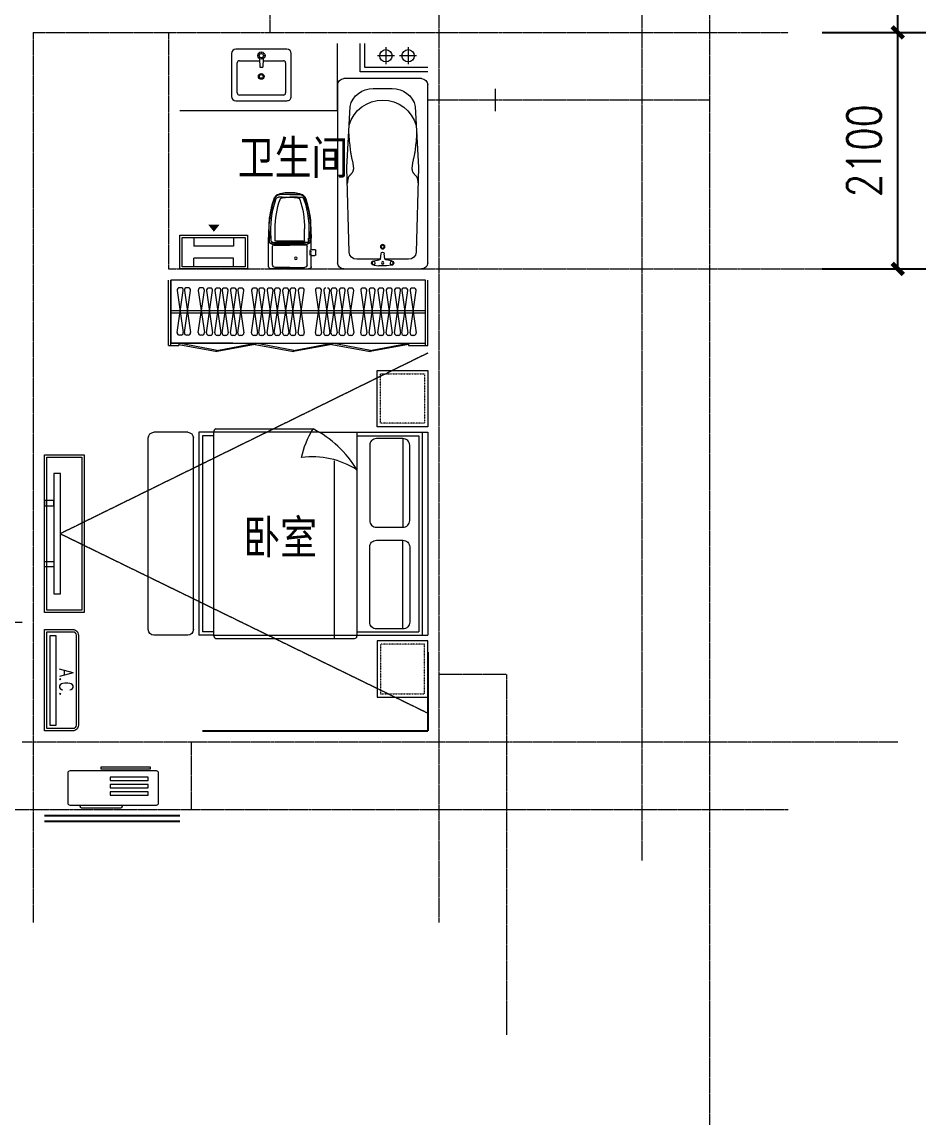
# Model space of a CAD drawing. Extents: x 5432254 to 5695744, y -448727 to -401527.
# Drawn here: x 5683023 to 5691045, y -438088 to -428300 of the extents above; entities that cross this region are included whole.
import ezdxf
from ezdxf.enums import TextEntityAlignment as Align

# ---------------------------------------------------------------- set-up
doc = ezdxf.new("R2010")
doc.units = 0
doc.header["$PDSIZE"] = 0.2
doc.linetypes.add('DASH', pattern=[0.35, 0.25, -0.1])
doc.linetypes.add('DOTE', pattern=[2.42, 2, -0.2, 0.02, -0.2])
doc.layers.get('0').update_dxf_attribs({"linetype": 'CONTINUOUS'})
doc.layers.get('Defpoints').update_dxf_attribs({"linetype": 'CONTINUOUS'})
for name, color, linetype, lineweight in [('DOTE', 251, 'DOTE', 0), ('PUB_HATCH', 8, 'CONTINUOUS', 9), ('SIGNT', 252, 'DOTE', 0), ('WALL', 255, 'CONTINUOUS', 20), ('家具', 33, 'CONTINUOUS', 9), ('移动家具', 41, 'CONTINUOUS', 20)]:
    doc.layers.add(name, color=color, linetype=linetype, lineweight=lineweight)
for name, color, linetype in [('fd', 4, 'CONTINUOUS'), ('PUB_DIM', 3, 'CONTINUOUS'), ('PUB_TEXT', 7, 'CONTINUOUS'), ('RAIL', 163, 'CONTINUOUS'), ('WINDOW', 4, 'CONTINUOUS')]:
    doc.layers.add(name, color=color, linetype=linetype)
doc.styles.add('DIM_FONT', font='SIMPLEX.shx', dxfattribs={"width": 0.8})
doc.styles.add('HZ', font='rs.shx', dxfattribs={"width": 0.8, "bigfont": 'hztxt.shx'})
doc.styles.add('黑体', font='SIMHEI.TTF', dxfattribs={"height": 10})
doc.dimstyles.new('DIMN', dxfattribs={"dimtxt": 300, "dimasz": 100, "dimexe": 250, "dimexo": 300, "dimgap": 150, "dimtad": 1, "dimdec": 0, "dimzin": 0, "dimdsep": 46, "dimtxsty": 'DIM_FONT', "dimblk": 'ARCHTICK', "dimcen": 0.09, "dimclrt": 7, "dimazin": 2, "dimtfac": 1, "dimtdec": 0, "dimtix": 1, "dimtmove": 2, "dimatfit": 3, "dimfxl": 0, "dimtolj": 1, "dimtzin": 0, "dimarcsym": 0})

# ---------------------------------------------------------------- blocks, each defined once
blk = doc.blocks.new('_ArchTick')
at = {"color": 0, "linetype": 'ByBlock', "const_width": 0.4}
blk.add_lwpolyline([(-0.5, -0.5), (0.5, 0.5)], dxfattribs=at)
blk = doc.blocks.new('*D64')
at = {"layer": 'Defpoints', "color": 0}
for p in [(5689823.4, -425090.9), (5690794.6, -425090.9), (5689823.4, -428390.9)]:
    blk.add_point(p, dxfattribs=at)
at = {"layer": 'PUB_DIM', "color": 0, "lineweight": -2}
for p, q in [((5690123.4, -425090.9), (5691044.6, -425090.9)), ((5690794.6, -428390.9), (5690794.6, -425090.9)), ((5690123.4, -428390.9), (5691044.6, -428390.9))]:
    blk.add_line(p, q, dxfattribs=at)
at = {"layer": 'PUB_DIM', "color": 0, "lineweight": -2, "xscale": 100, "yscale": 100, "zscale": 100}
for p, rotation in [((5690794.6, -425090.9), 90), ((5690794.6, -428390.9), 270)]:
    blk.add_blockref('_ArchTick', p, dxfattribs=dict(at, rotation=rotation))
at = {"layer": 'PUB_DIM', "color": 7, "insert": (5690494.6, -426740.9), "char_height": 300, "attachment_point": 5, "rotation": 90, "style": 'DIM_FONT'}
blk.add_mtext('\\A1;3300', dxfattribs=at)
blk = doc.blocks.new('*D65')
at = {"layer": 'Defpoints', "color": 0}
for p in [(5689823.4, -428390.9), (5690794.6, -428390.9), (5689823.4, -430490.9)]:
    blk.add_point(p, dxfattribs=at)
at = {"layer": 'PUB_DIM', "color": 0, "lineweight": -2}
for p, q in [((5690123.4, -428390.9), (5691044.6, -428390.9)), ((5690794.6, -430490.9), (5690794.6, -428390.9)), ((5690123.4, -430490.9), (5691044.6, -430490.9))]:
    blk.add_line(p, q, dxfattribs=at)
at = {"layer": 'PUB_DIM', "color": 0, "lineweight": -2, "xscale": 100, "yscale": 100, "zscale": 100}
for p, rotation in [((5690794.6, -428390.9), 90), ((5690794.6, -430490.9), 270)]:
    blk.add_blockref('_ArchTick', p, dxfattribs=dict(at, rotation=rotation))
at = {"layer": 'PUB_DIM', "color": 7, "insert": (5690494.6, -429440.9), "char_height": 300, "attachment_point": 5, "rotation": 90, "style": 'DIM_FONT'}
blk.add_mtext('\\A1;2100', dxfattribs=at)
blk = doc.blocks.new('A$C37A63D83')
at = {"layer": '家具', "color": 8}
for p, q in [((152.1, 636.3), (127.6, 636.3)), ((136.4, 659.7), (322.6, 659.7)), ((229.5, 659.7), (136.4, 659.7)), ((162, 636.3), (152.1, 636.3)), ((162, 636.3), (229.5, 636.3)), ((297, 636.3), (229.5, 636.3)), ((297, 636.3), (306.9, 636.3)), ((306.9, 636.3), (331.4, 636.3)), ((49.5, 230.4), (49.5, 316.4)), ((99, 250.2), (99, 355.5)), ((360, 250.2), (360, 355.5)), ((49.5, 230.4), (229.5, 230.4)), ((49.5, 230.4), (90.9, 211.5)), ((54, 279), (54, 280.3)), ((63, 274.5), (58.5, 274.5)), ((63, 252.9), (63, 274.5)), ((76.5, 36), (76.5, 198)), ((81, 234.9), (229.5, 234.9)), ((90.9, 211.5), (229.5, 211.5)), ((99, 220.5), (229.5, 220.5)), ((229.5, 246.6), (102.6, 246.6)), ((110.7, 246.6), (229.5, 246.6)), ((229.5, 246.6), (356.4, 246.6)), ((348.3, 246.6), (229.5, 246.6)), ((378, 234.9), (229.5, 234.9)), ((409.5, 230.4), (229.5, 230.4)), ((360, 220.5), (229.5, 220.5)), ((368.1, 211.5), (229.5, 211.5)), ((409.5, 230.4), (368.1, 211.5)), ((382.5, 36), (382.5, 198)), ((396, 252.9), (396, 274.5)), ((396, 274.5), (400.5, 274.5)), ((37.8, 171.9), (42.3, 171.9)), ((37.8, 117.9), (42.3, 117.9)), ((40.5, 153.1), (40.5, 161.7)), ((40.5, 137), (40.5, 146.5)), ((40.5, 121.2), (40.5, 129.7)), ((49.5, 125.1), (49.5, 164.7)), ((229.5, 13.5), (99, 13.5)), ((229.5, 13.5), (360, 13.5))]:
    blk.add_line(p, q, dxfattribs=at)
at = {"layer": '家具'}
for p, q in [((409.5, 230.4), (409.5, 316.4)), ((40.5, 170.1), (40.5, 274.5)), ((405, 279), (405, 280.3)), ((418.5, 22.5), (418.5, 274.5)), ((0, 125.1), (0, 164.7)), ((37.8, 171.9), (7.2, 171.9)), ((37.8, 117.9), (7.2, 117.9)), ((40.5, 22.5), (40.5, 122)), ((229.5, 0), (63, 0)), ((229.5, 0), (396, 0))]:
    blk.add_line(p, q, dxfattribs=at)
at = {"layer": '家具', "color": 8}
blk.add_circle((176.4, 94.5), 11.4, dxfattribs=at)
at = {"layer": '家具'}
for centre, radius, start, end in [((978.6, 321), 938.6, 160.46268, 171.82378), ((106.7, 630.4), 13.5, 147.26486, 160.46289), ((159.1, 596.7), 75.7, 123.74728, 147.26486), ((216.6, 423.2), 256.6, 87.12096, 112.8427), ((242.4, 423.2), 256.6, 67.1573, 92.87904), ((299.9, 596.7), 75.7, 32.73514, 56.25272), ((345.7, 630.4), 13.5, 21.34013, 45.04567), ((352.3, 630.4), 13.5, 19.53711, 32.73514), ((-519.6, 321), 938.7, 8.17733, 19.53711), ((7035.2, 15), 6999.5, 176.39994, 177.87525), ((-6576.2, 15), 6999.5, 2.12475, 3.60006), ((7.2, 164.7), 7.2, 90, 180), ((7.2, 125.1), 7.2, 180, 270), ((63, 22.5), 22.5, 180, 270), ((396, 22.5), 22.5, 270, 0)]:
    blk.add_arc(centre, radius, start, end, dxfattribs=at)
at = {"layer": '家具', "color": 8}
for centre, radius, start, end in [((823.8, 352.9), 776.2, 158.65987, 172.47632), ((941.9, 340.4), 881.4, 161.70587, 184.28974), ((933.3, 352.9), 834.3, 161.50274, 179.81806), ((113.3, 630.4), 13.5, 134.95433, 158.65987), ((347, 396.4), 344.2, 131.92233, 134.95433), ((129.6, 611.1), 25.3, 94.61237, 166.25294), ((138, 625.7), 34, 87.42069, 128.06865), ((159.2, 611.8), 18, 109.18125, 161.50274), ((214.4, 386.4), 250, 86.59247, 104.15157), ((244.6, 386.4), 250, 75.84843, 93.40753), ((299.8, 611.8), 18, 18.49726, 70.81875), ((-474.3, 352.9), 834.3, 0.18194, 18.49726), ((321, 625.7), 34, 51.93135, 92.57931), ((329.4, 611.1), 25.3, 13.74706, 85.38763), ((112, 396.4), 344.2, 45.04567, 48.07767), ((-482.9, 340.4), 881.4, 355.71026, 18.29413), ((-364.8, 352.9), 776.2, 7.52368, 21.34013), ((545.5, 366.9), 499.1, 169.88512, 189.98228), ((-86.5, 366.9), 499.1, 350.01772, 10.11488), ((58.5, 279), 4.5, 180, 270), ((81, 252.9), 18, 180, 270), ((99, 198), 22.5, 90, 180), ((102.6, 250.2), 3.6, 180, 270), ((356.4, 250.2), 3.6, 270, 0), ((360, 198), 22.5, 0, 90), ((378, 252.9), 18, 270, 0), ((400.5, 279), 4.5, 270, 0), ((42.3, 164.7), 7.2, 0, 90), ((42.3, 125.1), 7.2, 270, 0), ((99, 36), 22.5, 180, 270), ((360, 36), 22.5, 270, 0)]:
    blk.add_arc(centre, radius, start, end, dxfattribs=at)
blk = doc.blocks.new('A$C4EB5717C')
at = {"layer": '家具', "color": 8}
for p, q in [((520.3, 110), (520.3, 120)), ((883.1, 100), (530.3, 100)), ((893.1, 120), (893.1, 110))]:
    blk.add_line(p, q, dxfattribs=at)
at = {"layer": '家具'}
blk.add_lwpolyline([(220, 120), (980, 120, 0.414214), (1000, 140), (1000, 410, 0.414214), (980, 430), (220, 430, 0.414214), (200, 410), (200, 140, 0.414214)], format="xyb", close=True, dxfattribs=at)
at = {"layer": '家具', "color": 8}
for points in [[(269.2, 459.1), (709, 459.1), (709, 444), (269.2, 444)], [(290.4, 371.5), (625.9, 371.5), (625.9, 342.6), (290.4, 342.6)], [(290.4, 305.7), (625.9, 305.7), (625.9, 276.8), (290.4, 276.8)], [(290.4, 239.9), (625.9, 239.9), (625.9, 211), (290.4, 211)]]:
    blk.add_lwpolyline(points, close=True, dxfattribs=at)
for centre, start, end in [((530.3, 110), 180, 270), ((883.1, 110), 270, 0)]:
    blk.add_arc(centre, 10, start, end, dxfattribs=at)
blk = doc.blocks.new('$plan$00000489')
for p, q in [((-1470, 360), (-50, 360)), ((-1520, -310), (-1520, 310)), ((0, 310), (0, -310)), ((-80.8, 18.5), (-121.9, 12.5)), ((-64.3, 71.3), (-72.4, 26.6)), ((-29.2, 71.3), (-25.1, 29.7)), ((-80.8, -18.5), (-121.9, -12.5)), ((-64.3, -71.3), (-72.4, -26.6)), ((-29.2, -71.3), (-25.1, -29.7)), ((-50, -360), (-1470, -360))]:
    blk.add_line(p, q)
blk.add_lwpolyline([(-76.8, 81.3), (-76.8, 206.7, 0.398606), (-133.6, 266.6), (-809.9, 285), (-1298.7, 260.5, 0.354414), (-1441.4, 75.7), (-1441.4, -75.7, 0.354414), (-1298.7, -260.5), (-809.9, -285), (-133.6, -266.6, 0.398606), (-76.8, -206.7), (-76.8, -20)], format="xyb")
at = {"lineweight": 13}
for points in [[(-1090.4, 272.8), (-1073.6, 271.3), (-1056.5, 269.7), (-1039.1, 268), (-1022, 266.4), (-1005.3, 264.7), (-989.3, 263.1), (-974.5, 261.5), (-961, 260), (-949, 258.6), (-938.5, 257.3), (-929.4, 256), (-921.3, 254.7), (-914.1, 253.5), (-907.7, 252.3), (-901.8, 251.1), (-896.3, 249.9), (-891, 248.7), (-885.8, 247.5), (-880.7, 246.2), (-875.7, 245), (-870.6, 243.8), (-865.5, 242.6), (-860.3, 241.4), (-854.9, 240.3), (-849.3, 239.2), (-843.7, 238.1), (-837.9, 237.1), (-832.1, 236.3), (-826.5, 235.5), (-820.9, 234.9), (-815.6, 234.4), (-810.5, 234), (-805.8, 233.9), (-801.3, 233.9), (-797.2, 234.1), (-793.3, 234.6), (-789.6, 235.2), (-786, 235.9), (-782.7, 236.9), (-779.4, 238.1), (-776.2, 239.5), (-773.1, 241.1), (-770.1, 242.8), (-767.2, 244.6), (-764.4, 246.6), (-761.7, 248.6), (-759.1, 250.8), (-756.7, 252.9), (-754.3, 255.1), (-752.1, 257.3), (-749.9, 259.4), (-747.8, 261.5), (-745.7, 263.5), (-743.6, 265.5), (-741.6, 267.3), (-739.5, 269), (-737.4, 270.5), (-735.1, 271.9), (-732.7, 273.2), (-729.9, 274.3), (-726.8, 275.4), (-723.2, 276.4), (-719.1, 277.4), (-714.3, 278.3), (-708.9, 279.2), (-702.9, 280.1), (-696.5, 281), (-689.9, 281.9), (-683.2, 282.7)], [(-1090.4, -272.8), (-1073.6, -271.3), (-1056.5, -269.7), (-1039.1, -268), (-1022, -266.4), (-1005.3, -264.7), (-989.3, -263.1), (-974.5, -261.5), (-961, -260), (-949, -258.6), (-938.5, -257.3), (-929.4, -256), (-921.3, -254.7), (-914.1, -253.5), (-907.7, -252.3), (-901.8, -251.1), (-896.3, -249.9), (-891, -248.7), (-885.8, -247.5), (-880.7, -246.2), (-875.7, -245), (-870.6, -243.8), (-865.5, -242.6), (-860.3, -241.4), (-854.9, -240.3), (-849.3, -239.2), (-843.7, -238.1), (-837.9, -237.1), (-832.1, -236.3), (-826.5, -235.5), (-820.9, -234.9), (-815.6, -234.4), (-810.5, -234), (-805.8, -233.9), (-801.3, -233.9), (-797.2, -234.1), (-793.3, -234.6), (-789.6, -235.2), (-786, -235.9), (-782.7, -236.9), (-779.4, -238.1), (-776.2, -239.5), (-773.1, -241.1), (-770.1, -242.8), (-767.2, -244.6), (-764.4, -246.6), (-761.7, -248.6), (-759.1, -250.8), (-756.7, -252.9), (-754.3, -255.1), (-752.1, -257.3), (-749.9, -259.4), (-747.8, -261.5), (-745.7, -263.5), (-743.6, -265.5), (-741.6, -267.3), (-739.5, -269), (-737.4, -270.5), (-735.1, -271.9), (-732.7, -273.2), (-729.9, -274.3), (-726.8, -275.4), (-723.2, -276.4), (-719.1, -277.4), (-714.3, -278.3), (-708.9, -279.2), (-702.9, -280.1), (-696.5, -281), (-689.9, -281.9), (-685.5, -282.4)]]:
    blk.add_lwpolyline(points, dxfattribs=at)
blk.add_lwpolyline([(-76.8, 20), (-76.8, 81.3)])
for centre, radius in [((-177.7, 0), 17.6), ((-46.8, 71.3), 12.6), ((-46.8, -71.3), 12.6)]:
    blk.add_circle(centre, radius, dxfattribs=at)
for centre, radius in [((-177.7, 0), 11.6), ((-48.3, 0), 9.88)]:
    blk.add_circle(centre, radius)
for centre, radius, start, end in [((-1470, 310), 50, 90, 180), ((-50, 310), 50, 0, 90), ((-46.8, 71.3), 17.6, 360, 180), ((-121.9, 0), 12.5, 90, 270), ((-82.2, 28.3), 10, 278.24716, 349.78585), ((-323.6, 0), 300, 354.32287, 5.67713), ((-82.2, -28.3), 10, 10.21415, 81.75284), ((-46.8, -71.3), 17.6, 180, 0), ((-1470, -310), 50, 180, 270), ((-50, -310), 50, 270, 0)]:
    blk.add_arc(centre, radius, start, end)
blk.add_arc((-1073.2, 0.3), 276.3, 105.63845, 254.96294, dxfattribs=at)
blk = doc.blocks.new('dfdsf')
at = {"layer": '家具'}
for p, q in [((-5626.5, -27307.3), (-6080.7, -27307.3)), ((-6118.8, -27345.4), (-6118.8, -27726.4)), ((-5588.4, -27726.4), (-5588.4, -27345.4)), ((-6080.7, -27764.5), (-5626.5, -27764.5))]:
    blk.add_line(p, q, dxfattribs=at)
at = {"layer": '家具', "color": 8}
for p, q in [((-5872.4, -27364), (-5885.9, -27364)), ((-5866.9, -27350.6), (-5876.4, -27341.1)), ((-5866.7, -27377.4), (-5876.1, -27387.1)), ((-5870.1, -27391.7), (-5866.3, -27465.6)), ((-5853.6, -27345.2), (-5853.6, -27331.7)), ((-5853.6, -27382.8), (-5853.6, -27396.2)), ((-5837.1, -27391.7), (-5840.9, -27465.6)), ((-5831.1, -27340.8), (-5840.5, -27350.5)), ((-5830.8, -27386.8), (-5840.3, -27377.3)), ((-5834.8, -27364), (-5821.3, -27364)), ((-6068, -27694.7), (-6068, -27428)), ((-6049, -27408.9), (-5869.2, -27408.9)), ((-5866.3, -27465.6), (-5840.9, -27465.6)), ((-5838, -27408.9), (-5658.2, -27408.9)), ((-5639.2, -27428), (-5639.2, -27694.7)), ((-5658.2, -27713.7), (-6049, -27713.7))]:
    blk.add_line(p, q, dxfattribs=at)
for centre, radius in [((-5853.6, -27364), 32.3), ((-5853.6, -27364), 18.8), ((-5854.6, -27548.6), 25.4), ((-5854.6, -27548.6), 16)]:
    blk.add_circle(centre, radius, dxfattribs=at)
at = {"layer": '家具'}
for centre, start, end in [((-6080.7, -27345.4), 90, 180), ((-5626.5, -27345.4), 0, 90), ((-6080.7, -27726.4), 180, 270), ((-5626.5, -27726.4), 270, 0)]:
    blk.add_arc(centre, 38.1, start, end, dxfattribs=at)
at = {"layer": '家具', "color": 8}
for centre, start, end in [((-6049, -27428), 90, 180), ((-5658.2, -27428), 0, 90), ((-6049, -27694.7), 180, 270), ((-5658.2, -27694.7), 270, 0)]:
    blk.add_arc(centre, 19.1, start, end, dxfattribs=at)
blk = doc.blocks.new('A$C0032228E')
at = {"layer": 'fd'}
blk.add_lwpolyline([(302.1, 0, 100, 0, 0), (302.1, 62, 0, 0, 0)], format="xyseb", dxfattribs=at)
at = {"layer": '家具'}
for p, q in [((123.3, 372.3), (123.3, 295.3)), ((476.7, 295.3), (123.3, 295.3)), ((476.7, 372.3), (476.7, 295.3)), ((476.7, 189.3), (123.3, 189.3)), ((123.3, 112.3), (123.3, 189.3)), ((476.7, 112.3), (476.7, 189.3))]:
    blk.add_line(p, q, dxfattribs=at)
for points in [[(600, 392.3), (0, 392.3), (0, 92.3), (600, 92.3)], [(580, 372.3), (20, 372.3), (20, 112.3), (580, 112.3)]]:
    blk.add_lwpolyline(points, close=True, dxfattribs=at)
blk = doc.blocks.new('A$C50400A6F')
at = {"layer": '家具'}
blk.add_hatch(color=256, dxfattribs=at).paths.add_polyline_path([(814.6, 14.6), (814.6, 85.4), (850, 50)])
for p, q in [((0, 50), (75, 50)), ((100, 25), (100, 25)), ((150, 25), (150, 75)), ((200, 25), (200, 75)), ((250, 25), (250, 75)), ((300, 25), (300, 75)), ((350, 25), (350, 75)), ((400, 25), (400, 75)), ((450, 25), (450, 75)), ((500, 25), (500, 75)), ((550, 25), (550, 75)), ((600, 25), (600, 75)), ((650, 25), (650, 75)), ((700, 75), (700, 75)), ((725, 50), (814.6, 50)), ((850, 50), (814.6, 85.4)), ((814.6, 14.6), (814.6, 85.4)), ((850, 50), (814.6, 14.6))]:
    blk.add_line(p, q, dxfattribs=at)
for centre, start, end in [((175, 75), 0, 180), ((275, 75), 0, 180), ((375, 75), 0, 180), ((475, 75), 0, 180), ((575, 75), 0, 180), ((675, 75), 0, 180), ((75, 25), 0, 90), ((125, 25), 180, 0), ((225, 25), 180, 0), ((325, 25), 180, 0), ((425, 25), 180, 0), ((525, 25), 180, 0), ((625, 25), 180, 0), ((725, 75), 180, 270)]:
    blk.add_arc(centre, 25, start, end, dxfattribs=at)
blk = doc.blocks.new('A$C18784298')
at = {"layer": '移动家具', "color": 251, "ltscale": 40}
for points in [[(0, 1066.3), (58.1, 1066.3), (58.1, 0), (0, 0)], [(58.1, 827.5), (140, 827.5), (140, 779.6), (58.1, 779.6)], [(58.1, 238.8), (140, 238.8), (140, 286.7), (58.1, 286.7)]]:
    blk.add_lwpolyline(points, close=True, dxfattribs=at)
blk = doc.blocks.new('ytjhgkj')
at = {"layer": '移动家具', "ltscale": 0.5}
blk.add_lwpolyline([(34949.4, 26115.8), (34599.4, 26115.8), (34599.4, 27515.8), (34949.4, 27515.8)], close=True, dxfattribs=at)
at = {"layer": '移动家具', "color": 251, "ltscale": 40}
blk.add_lwpolyline([(34929.4, 26135.8), (34619.4, 26135.8), (34619.4, 27495.8), (34929.4, 27495.8)], close=True, dxfattribs=at)
at = {"layer": '移动家具', "color": 251, "xscale": -1}
blk.add_blockref('A$C18784298', (34739.4, 26282.6), dxfattribs=at)
blk = doc.blocks.new('A$C2D724C6D')
at = {"layer": '移动家具', "ltscale": 0.5}
blk.add_lwpolyline([(50, 300), (850, 300, -0.414214), (900, 250), (900, 0), (0, 0), (0, 250, -0.414214)], format="xyb", close=True, dxfattribs=at)
at = {"layer": '移动家具', "color": 251, "ltscale": 40}
blk.add_lwpolyline([(50, 280), (850, 280, -0.414214), (880, 250), (880, 20), (20, 20), (20, 250, -0.414214)], format="xyb", close=True, dxfattribs=at)
blk.add_lwpolyline([(52.9, 49.9), (52.9, 99.9), (852.9, 99.9), (852.9, 49.9)], close=True, dxfattribs=at)
at = {"layer": '移动家具', "color": 251, "ltscale": 40, "style": 'HZ', "width": 0.8}
blk.add_text('A.C.', height=120, rotation=0.00001, dxfattribs=at).set_placement((347.6, 132.7))
blk = doc.blocks.new('bed4')
at = {"layer": '移动家具'}
for p, q in [((1200566.4, -498997.4), (1200566.4, -498035.1)), ((1200566.4, -498035.1), (1202366.4, -498035.1)), ((1202366.4, -498664.2), (1202366.4, -498035.1)), ((1200566.4, -498085.1), (1202366.4, -498085.1)), ((1200596.4, -498115.1), (1202336.4, -498115.1)), ((1200596.4, -498664.2), (1200596.4, -498115.1)), ((1202336.4, -498664.2), (1202336.4, -498115.1)), ((1200621.8, -498255), (1201408.6, -498255)), ((1202310.9, -498255), (1201524.2, -498255)), ((1200566.4, -498664.2), (1202376.4, -498664.2)), ((1202396.4, -499915.1), (1202396.4, -498684.2)), ((1200819, -498864.6), (1202396.4, -498864.6)), ((1200536.4, -499915.1), (1200536.4, -499052.2)), ((1200566.4, -499935.1), (1202366.4, -499935.1)), ((1200566.4, -499935.1), (1200566.4, -500065.1)), ((1200596.4, -499935.1), (1200596.4, -500035.1)), ((1202336.4, -499935.1), (1202336.4, -500035.1)), ((1202366.4, -499935.1), (1202366.4, -500065.1)), ((1200566.4, -500065.1), (1202366.4, -500065.1)), ((1200596.4, -500035.1), (1202336.4, -500035.1))]:
    blk.add_line(p, q, dxfattribs=at)
at = {"layer": '移动家具', "linetype": 'DASH'}
for p, q in [((1202366.4, -499935.1), (1202366.4, -498664.2)), ((1200566.4, -498997.4), (1200566.4, -499935.1))]:
    blk.add_line(p, q, dxfattribs=at)
at = {"layer": '移动家具'}
for points in [[(1200016.4, -498485.1), (1200016.4, -498035.1), (1200516.4, -498035.1), (1200516.4, -498485.1), (1200016.4, -498485.1), (1200016.4, -498405.1)], [(1202916.4, -498485.1), (1202916.4, -498035.1), (1202416.4, -498035.1), (1202416.4, -498485.1), (1202916.4, -498485.1), (1202916.4, -498405.1)]]:
    blk.add_lwpolyline(points, dxfattribs=at)
at = {"layer": '移动家具', "color": 251, "linetype": 'DASH', "ltscale": 0.2}
for points in [[(1200046.4, -498455.1), (1200046.4, -498065.1), (1200486.4, -498065.1), (1200486.4, -498455.1)], [(1202886.4, -498455.1), (1202886.4, -498065.1), (1202446.4, -498065.1), (1202446.4, -498455.1)]]:
    blk.add_lwpolyline(points, close=True, dxfattribs=at)
at = {"layer": '移动家具'}
for points in [[(1200621.8, -498255), (1200621.8, -498490.4, 0.414214), (1200681.8, -498550.4), (1201348.6, -498550.4, 0.414214), (1201408.6, -498490.4), (1201408.6, -498255, 0.414214), (1201348.6, -498195), (1200681.8, -498195, 0.414214)], [(1202310.9, -498255), (1202310.9, -498490.4, -0.414214), (1202250.9, -498550.4), (1201584.2, -498550.4, -0.414214), (1201524.2, -498490.4), (1201524.2, -498255, -0.414214), (1201584.2, -498195), (1202250.9, -498195, -0.414214)]]:
    blk.add_lwpolyline(points, format="xyb", close=True, dxfattribs=at)
blk.add_lwpolyline([(1200899, -498664.2, 0.180302), (1200791, -499155.9, -0.088637), (1200536.5, -499052.2, 28871.271551)], format="xyb", dxfattribs=at)
for centre, radius, start, end in [((1201379.6, -499476.6), 944, 120.60747, 153.27731), ((1202376.4, -498684.2), 20, 0, 90), ((1200565.2, -499904.4), 30.7, 200.35664, 272.31522), ((1202367.6, -499904.4), 30.7, 267.68839, 339.69174)]:
    blk.add_arc(centre, radius, start, end, dxfattribs=at)
blk = doc.blocks.new('das d')
at = {"layer": '移动家具'}
for p, q in [((1304015.6, -552080.3), (1304315.6, -552080.3)), ((1303965.6, -553830.3), (1303965.6, -552130.3)), ((1304365.6, -553830.3), (1304365.6, -552130.3)), ((1304015.6, -553880.3), (1304315.6, -553880.3))]:
    blk.add_line(p, q, dxfattribs=at)
for centre, start, end in [((1304015.6, -552130.3), 90, 180), ((1304315.6, -552130.3), 0, 90), ((1304015.6, -553830.3), 180, 270), ((1304315.6, -553830.3), 270, 0)]:
    blk.add_arc(centre, 50, start, end, dxfattribs=at)

msp = doc.modelspace()

# ---------------------------------------------------------------- linework, layer by layer
at = {"layer": 'DOTE'}
for p, q in [((5688523.4, -415245.8), (5688523.4, -435740.9)), ((5686723.4, -415595.8), (5686723.4, -436290.9)), ((5685223.4, -425090.9), (5685223.4, -428390.9)), ((5689123.4, -426590.9), (5689123.4, -438088.5)), ((5683123.4, -428390.9), (5683123.4, -436290.9)), ((5683123.4, -428390.9), (5689823.4, -428390.9)), ((5684323.4, -428390.9), (5684323.4, -430490.9)), ((5686623.4, -428990.9), (5689123.4, -428990.9)), ((5684323.4, -430490.9), (5690794.6, -430490.9)), ((5687323.4, -434090.9), (5686723.4, -434090.9)), ((5687323.4, -434090.9), (5687323.4, -437288.5)), ((5690794.6, -434690.9), (5683023.4, -434690.9)), ((5684523.4, -434690.9), (5684523.4, -435290.9)), ((5689823.4, -435290.9), (5646423.4, -435290.9))]:
    msp.add_line(p, q, dxfattribs=at)
at = {"layer": 'PUB_HATCH'}
for p, q in [((5684400, -430680.8), (5684453.9, -431055.5)), ((5684400, -431055.5), (5684453.9, -430680.8)), ((5684434.1, -430658.1), (5684419.8, -430658.1)), ((5684464.4, -430680.8), (5684518.3, -431055.5)), ((5684464.4, -431055.5), (5684518.3, -430680.8)), ((5684498.5, -430658.1), (5684484.2, -430658.1)), ((5684587.4, -430680.9), (5684641.3, -431055.6)), ((5684587.4, -431055.6), (5684641.3, -430680.9)), ((5684621.5, -430658.2), (5684607.2, -430658.2)), ((5684660.8, -430683.5), (5684714.8, -431058.2)), ((5684660.8, -431058.2), (5684714.8, -430683.5)), ((5684694.9, -430660.9), (5684680.6, -430660.9)), ((5684734.4, -430683.5), (5684788.3, -431058.2)), ((5684734.4, -431058.2), (5684788.3, -430683.5)), ((5684768.5, -430660.9), (5684754.2, -430660.9)), ((5684798.8, -430683.5), (5684852.7, -431058.2)), ((5684798.8, -431058.2), (5684852.7, -430683.5)), ((5684832.9, -430660.9), (5684818.6, -430660.9)), ((5684872.4, -430683.5), (5684926.3, -431058.2)), ((5684872.4, -431058.2), (5684926.3, -430683.5)), ((5684906.5, -430660.9), (5684892.2, -430660.9)), ((5684936.8, -430683.5), (5684990.7, -431058.2)), ((5684936.8, -431058.2), (5684990.7, -430683.5)), ((5684970.9, -430660.9), (5684956.6, -430660.9)), ((5685059.8, -430683.5), (5685113.7, -431058.2)), ((5685059.8, -431058.2), (5685113.7, -430683.5)), ((5685093.9, -430660.9), (5685079.6, -430660.9)), ((5685124.2, -430683.5), (5685178.1, -431058.2)), ((5685124.2, -431058.2), (5685178.1, -430683.5)), ((5685158.3, -430660.9), (5685144, -430660.9)), ((5685197.7, -430683.5), (5685251.7, -431058.2)), ((5685197.7, -431058.2), (5685251.7, -430683.5)), ((5685231.9, -430660.9), (5685217.6, -430660.9)), ((5685262.1, -430683.5), (5685316.1, -431058.2)), ((5685262.1, -431058.2), (5685316.1, -430683.5)), ((5685296.3, -430660.9), (5685282, -430660.9)), ((5685335.7, -430683.5), (5685389.7, -431058.2)), ((5685335.7, -431058.2), (5685389.7, -430683.5)), ((5685369.9, -430660.9), (5685355.6, -430660.9)), ((5685400.1, -430683.5), (5685454.1, -431058.2)), ((5685400.1, -431058.2), (5685454.1, -430683.5)), ((5685434.3, -430660.9), (5685419.9, -430660.9)), ((5685473.7, -430683.5), (5685527.7, -431058.2)), ((5685473.7, -431058.2), (5685527.7, -430683.5)), ((5685507.9, -430660.9), (5685493.5, -430660.9)), ((5685626.6, -430683.5), (5685680.5, -431058.2)), ((5685626.6, -431058.2), (5685680.5, -430683.5)), ((5685660.7, -430660.9), (5685646.4, -430660.9)), ((5685700.2, -430683.5), (5685754.1, -431058.2)), ((5685700.2, -431058.2), (5685754.1, -430683.5)), ((5685764.6, -430683.5), (5685818.5, -431058.2)), ((5685764.6, -431058.2), (5685818.5, -430683.5)), ((5685798.7, -430660.9), (5685784.4, -430660.9)), ((5685838.1, -430683.5), (5685892.1, -431058.2)), ((5685838.1, -431058.2), (5685892.1, -430683.5)), ((5685872.3, -430660.9), (5685858, -430660.9)), ((5685912.5, -430683.5), (5685966.5, -431058.2)), ((5685912.5, -431058.2), (5685966.5, -430683.5)), ((5685946.6, -430660.9), (5685932.3, -430660.9)), ((5686029.3, -430683.5), (5686083.3, -431058.2)), ((5686029.3, -431058.2), (5686083.3, -430683.5)), ((5686063.5, -430660.9), (5686049.1, -430660.9)), ((5686102.9, -430683.5), (5686156.9, -431058.2)), ((5686102.9, -431058.2), (5686156.9, -430683.5)), ((5686137, -430660.9), (5686122.7, -430660.9)), ((5686180.8, -430683.5), (5686234.8, -431058.2)), ((5686180.8, -431058.2), (5686234.8, -430683.5)), ((5686214.9, -430660.9), (5686200.6, -430660.9)), ((5686254.4, -430683.5), (5686308.3, -431058.2)), ((5686254.4, -431058.2), (5686308.3, -430683.5)), ((5686288.5, -430660.9), (5686274.2, -430660.9)), ((5686328.7, -430683.5), (5686382.7, -431058.2)), ((5686328.7, -431058.2), (5686382.7, -430683.5)), ((5686362.9, -430660.9), (5686348.6, -430660.9)), ((5686393.1, -430683.5), (5686447.1, -431058.2)), ((5686393.1, -431058.2), (5686447.1, -430683.5)), ((5686427.3, -430660.9), (5686413, -430660.9)), ((5686466.7, -430683.5), (5686520.7, -431058.2)), ((5686466.7, -431058.2), (5686520.7, -430683.5)), ((5686500.9, -430660.9), (5686486.5, -430660.9)), ((5684343.4, -430860.9), (5686603.4, -430860.9)), ((5684343.4, -430880.9), (5686603.4, -430880.9)), ((5684434.1, -431078.1), (5684419.8, -431078.1)), ((5684498.5, -431078.1), (5684484.2, -431078.1)), ((5684621.5, -431078.2), (5684607.2, -431078.2)), ((5684694.9, -431080.9), (5684680.6, -431080.9)), ((5684768.5, -431080.9), (5684754.2, -431080.9)), ((5684832.9, -431080.9), (5684818.6, -431080.9)), ((5684906.5, -431080.9), (5684892.2, -431080.9)), ((5684970.9, -431080.9), (5684956.6, -431080.9)), ((5685093.9, -431080.9), (5685079.6, -431080.9)), ((5685158.3, -431080.9), (5685144, -431080.9)), ((5685231.9, -431080.9), (5685217.6, -431080.9)), ((5685296.3, -431080.9), (5685282, -431080.9)), ((5685369.9, -431080.9), (5685355.6, -431080.9)), ((5685434.3, -431080.9), (5685419.9, -431080.9)), ((5685507.9, -431080.9), (5685493.5, -431080.9)), ((5685660.7, -431080.9), (5685646.4, -431080.9)), ((5685734.3, -431080.9), (5685720, -431080.9)), ((5685798.7, -431080.9), (5685784.4, -431080.9)), ((5685872.3, -431080.9), (5685858, -431080.9)), ((5685946.6, -431080.9), (5685932.3, -431080.9)), ((5686063.5, -431080.9), (5686049.1, -431080.9)), ((5686137, -431080.9), (5686122.7, -431080.9)), ((5686214.9, -431080.9), (5686200.6, -431080.9)), ((5686288.5, -431080.9), (5686274.2, -431080.9)), ((5686362.9, -431080.9), (5686348.6, -431080.9)), ((5686427.3, -431080.9), (5686413, -431080.9)), ((5686500.9, -431080.9), (5686486.5, -431080.9))]:
    msp.add_line(p, q, dxfattribs=at)
for centre, start, end in [((5684419.8, -430678.1), 90, 187.59464), ((5684434.1, -430678.1), 352.40536, 90), ((5684484.2, -430678.1), 90, 187.59464), ((5684498.5, -430678.1), 352.40536, 90), ((5684607.2, -430678.2), 90, 187.59464), ((5684621.5, -430678.2), 352.40536, 90), ((5684680.6, -430680.9), 90, 187.59464), ((5684694.9, -430680.9), 352.40536, 90), ((5684754.2, -430680.9), 90, 187.59464), ((5684768.5, -430680.9), 352.40536, 90), ((5684818.6, -430680.9), 90, 187.59464), ((5684832.9, -430680.9), 352.40536, 90), ((5684892.2, -430680.9), 90, 187.59464), ((5684906.5, -430680.9), 352.40536, 90), ((5684956.6, -430680.9), 90, 187.59464), ((5684970.9, -430680.9), 352.40536, 90), ((5685079.6, -430680.9), 90, 187.59464), ((5685093.9, -430680.9), 352.40536, 90), ((5685144, -430680.9), 90, 187.59464), ((5685158.3, -430680.9), 352.40536, 90), ((5685217.6, -430680.9), 90, 187.59464), ((5685231.9, -430680.9), 352.40536, 90), ((5685282, -430680.9), 90, 187.59464), ((5685296.3, -430680.9), 352.40536, 90), ((5685355.6, -430680.9), 90, 187.59464), ((5685369.9, -430680.9), 352.40536, 90), ((5685419.9, -430680.9), 90, 187.59464), ((5685434.3, -430680.9), 352.40536, 90), ((5685493.5, -430680.9), 90, 187.59464), ((5685507.9, -430680.9), 352.40536, 90), ((5685646.4, -430680.9), 90, 187.59464), ((5685660.7, -430680.9), 352.40536, 90), ((5685720, -430680.9), 90, 187.59464), ((5685734.3, -430680.9), 352.40536, 90), ((5685784.4, -430680.9), 90, 187.59464), ((5685798.7, -430680.9), 352.40536, 90), ((5685858, -430680.9), 90, 187.59464), ((5685872.3, -430680.9), 352.40536, 90), ((5685932.3, -430680.9), 90, 187.59464), ((5685946.6, -430680.9), 352.40536, 90), ((5686049.1, -430680.9), 90, 187.59464), ((5686063.5, -430680.9), 352.40536, 90), ((5686122.7, -430680.9), 90, 187.59464), ((5686137, -430680.9), 352.40536, 90), ((5686200.6, -430680.9), 90, 187.59464), ((5686214.9, -430680.9), 352.40536, 90), ((5686274.2, -430680.9), 90, 187.59464), ((5686288.5, -430680.9), 352.40536, 90), ((5686348.6, -430680.9), 90, 187.59464), ((5686362.9, -430680.9), 352.40536, 90), ((5686413, -430680.9), 90, 187.59464), ((5686427.3, -430680.9), 352.40536, 90), ((5686486.5, -430680.9), 90, 187.59464), ((5686500.9, -430680.9), 352.40536, 90), ((5684419.8, -431058.1), 172.40536, 270), ((5684434.1, -431058.1), 270, 7.59464), ((5684484.2, -431058.1), 172.40536, 270), ((5684498.5, -431058.1), 270, 7.59464), ((5684607.2, -431058.2), 172.40536, 270), ((5684621.5, -431058.2), 270, 7.59464), ((5684680.6, -431060.9), 172.40536, 270), ((5684694.9, -431060.9), 270, 7.59464), ((5684754.2, -431060.9), 172.40536, 270), ((5684768.5, -431060.9), 270, 7.59464), ((5684818.6, -431060.9), 172.40536, 270), ((5684832.9, -431060.9), 270, 7.59464), ((5684892.2, -431060.9), 172.40536, 270), ((5684906.5, -431060.9), 270, 7.59464), ((5684956.6, -431060.9), 172.40536, 270), ((5684970.9, -431060.9), 270, 7.59464), ((5685079.6, -431060.9), 172.40536, 270), ((5685093.9, -431060.9), 270, 7.59464), ((5685144, -431060.9), 172.40536, 270), ((5685158.3, -431060.9), 270, 7.59464), ((5685217.6, -431060.9), 172.40536, 270), ((5685231.9, -431060.9), 270, 7.59464), ((5685282, -431060.9), 172.40536, 270), ((5685296.3, -431060.9), 270, 7.59464), ((5685355.6, -431060.9), 172.40536, 270), ((5685369.9, -431060.9), 270, 7.59464), ((5685419.9, -431060.9), 172.40536, 270), ((5685434.3, -431060.9), 270, 7.59464), ((5685493.5, -431060.9), 172.40536, 270), ((5685507.9, -431060.9), 270, 7.59464), ((5685646.4, -431060.9), 172.40536, 270), ((5685660.7, -431060.9), 270, 7.59464), ((5685720, -431060.9), 172.40536, 270), ((5685734.3, -431060.9), 270, 7.59464), ((5685784.4, -431060.9), 172.40536, 270), ((5685798.7, -431060.9), 270, 7.59464), ((5685858, -431060.9), 172.40536, 270), ((5685872.3, -431060.9), 270, 7.59464), ((5685932.3, -431060.9), 172.40536, 270), ((5685946.6, -431060.9), 270, 7.59464), ((5686049.1, -431060.9), 172.40536, 270), ((5686063.5, -431060.9), 270, 7.59464), ((5686122.7, -431060.9), 172.40536, 270), ((5686137, -431060.9), 270, 7.59464), ((5686200.6, -431060.9), 172.40536, 270), ((5686214.9, -431060.9), 270, 7.59464), ((5686274.2, -431060.9), 172.40536, 270), ((5686288.5, -431060.9), 270, 7.59464), ((5686348.6, -431060.9), 172.40536, 270), ((5686362.9, -431060.9), 270, 7.59464), ((5686413, -431060.9), 172.40536, 270), ((5686427.3, -431060.9), 270, 7.59464), ((5686486.5, -431060.9), 172.40536, 270), ((5686500.9, -431060.9), 270, 7.59464)]:
    msp.add_arc(centre, 20, start, end, dxfattribs=at)
at = {"layer": 'RAIL'}
for p, q in [((5683223.4, -435340.9), (5684423.4, -435340.9)), ((5683223.4, -435390.9), (5684423.4, -435390.9))]:
    msp.add_line(p, q, dxfattribs=at)
at = {"layer": 'SIGNT', "ltscale": 0.5}
for p, q in [((5686623.4, -431238.4), (5683363.4, -432840.9)), ((5683363.4, -432840.9), (5686623.4, -434432.3))]:
    msp.add_line(p, q, dxfattribs=at)
at = {"layer": 'WALL'}
msp.add_line((5687223.4, -429090.9), (5687223.4, -428890.9), dxfattribs=at)
at = {"layer": 'WINDOW'}
for p in [(5686623.4, -433890.9), (5684623.4, -434590.9)]:
    msp.add_line(p, (5686623.4, -434590.9), dxfattribs=at)
at = {"layer": '家具'}
for p, q in [((5685823.4, -429088.6), (5685823.4, -428490.9)), ((5686023.4, -428740.9), (5686023.4, -428490.9)), ((5686252.3, -428523.9), (5686252.3, -428673.9)), ((5686449.2, -428523.9), (5686449.2, -428673.9)), ((5686327.3, -428598.9), (5686177.3, -428598.9)), ((5686524.2, -428598.9), (5686374.2, -428598.9)), ((5686623.4, -428740.9), (5686023.4, -428740.9)), ((5685823.4, -429088.6), (5684423.4, -429088.6)), ((5684323.4, -431170.9), (5684323.4, -430590.9)), ((5684343.4, -431170.9), (5684343.4, -430590.9)), ((5686603.4, -431170.9), (5686603.4, -430590.9)), ((5686623.4, -431170.9), (5686623.4, -430590.9)), ((5684323.4, -431170.9), (5684413.4, -431170.9)), ((5684893.4, -431150.9), (5684343.4, -431150.9)), ((5684413.4, -431150.9), (5684413.4, -431170.9)), ((5686253.4, -431150.9), (5686603.4, -431150.9)), ((5686453.4, -431150.9), (5686453.4, -431170.9)), ((5686453.4, -431170.9), (5686623.4, -431170.9))]:
    msp.add_line(p, q, dxfattribs=at)
at = {"layer": '家具', "color": 251}
for p, q in [((5686063.4, -428490.9), (5686063.4, -428700.9)), ((5686063.4, -428700.9), (5686623.4, -428700.9))]:
    msp.add_line(p, q, dxfattribs=at)
at = {"layer": '家具'}
for points in [[(5684343.4, -431150.9), (5686603.4, -431150.9), (5686603.4, -430590.9), (5684343.4, -430590.9)], [(5684413.4, -431160.7), (5684753.4, -431223.8), (5684755.3, -431214), (5684415.3, -431150.9)], [(5685093.4, -431160.7), (5684753.4, -431223.8), (5684751.6, -431214), (5685091.6, -431150.9)], [(5685093.4, -431160.7), (5685433.4, -431223.8), (5685435.3, -431214), (5685095.3, -431150.9)], [(5685773.4, -431160.7), (5685433.4, -431223.8), (5685431.6, -431214), (5685771.6, -431150.9)], [(5685773.4, -431160.7), (5686113.4, -431223.8), (5686115.3, -431214), (5685775.3, -431150.9)], [(5686453.4, -431160.7), (5686113.4, -431223.8), (5686111.6, -431214), (5686451.6, -431150.9)]]:
    msp.add_lwpolyline(points, close=True, dxfattribs=at)
for centre in [(5686252.3, -428598.9), (5686449.2, -428598.9)]:
    msp.add_circle(centre, 55, dxfattribs=at)

# ---------------------------------------------------------------- block references
at = {"xscale": -1, "rotation": 180}
msp.add_blockref('A$C0032228E', (5684423.4, -430098.6), dxfattribs=at)
at = {"layer": '家具'}
for name, p, rotation in [('dfdsf', (5691000.8, -401233.5), 359.9999999466392), ('bed4', (6184658.6, 768625.5), 270), ('A$C2D724C6D', (5683223.4, -433690.9), 270)]:
    msp.add_blockref(name, p, dxfattribs=dict(at, rotation=rotation))
at = {"layer": '家具', "xscale": -1.111111111007631, "yscale": 1.111111111124046, "zscale": 1.111111111112764, "rotation": 89.99999995197521}
msp.add_blockref('$plan$00000489', (5686223.4, -430490.9), dxfattribs=at)
at = {"layer": '家具', "xscale": -1, "rotation": 5.336083575002704e-08}
msp.add_blockref('A$C37A63D83', (5685629.8, -430490.9), dxfattribs=at)
at = {"layer": '家具', "xscale": -1}
for name, p in [('das d', (6988509.1, 120139.4)), ('A$C50400A6F', (5683023.4, -433678.8)), ('A$C4EB5717C', (5684432.4, -435373.2))]:
    msp.add_blockref(name, p, dxfattribs=at)
at = {"layer": '家具'}
msp.add_blockref('ytjhgkj', (5648624, -459656.7), dxfattribs=at)

# ---------------------------------------------------------------- texts
at = {"layer": 'PUB_HATCH', "style": 'DIM_FONT', "width": 0.7, "flags": 9}
for tag, p, s in [('YSIZE', (5686494.2, -430885.9), '450'), ('XSIZE', (5686494.5, -430885.9), '54')]:
    msp.add_attdef(tag, p, s, height=0.5, dxfattribs=at)
at = {"layer": 'PUB_TEXT', "style": '黑体', "width": 0.8}
for s, p in [('卫生间', (5685427.8, -429651.1)), ('卧室', (5685314.2, -433020.6))]:
    msp.add_text(s, height=300, dxfattribs=at).set_placement(p, align=Align.CENTER)

# ---------------------------------------------------------------- dimensions: what is measured, and where the dimension line sits
at = {"layer": 'PUB_DIM'}
for p1, p2, picture, middle in [((5689823.4, -428390.9), (5689823.4, -425090.9), '*D64', (5690494.6, -426740.9)), ((5689823.4, -430490.9), (5689823.4, -428390.9), '*D65', (5690494.6, -429440.9))]:
    dim = msp.add_aligned_dim(p1=p1, p2=p2, distance=-971.1, dimstyle='DIMN', dxfattribs=at)
    dim.commit()
    dim.dimension.update_dxf_attribs({"geometry": picture, "text_midpoint": middle})

doc.saveas('drawing.dxf')
